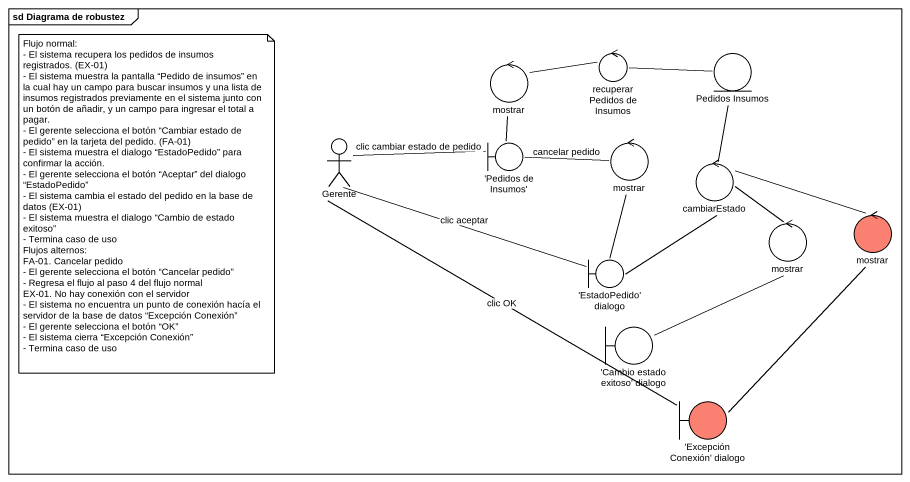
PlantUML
@startuml
mainframe sd Diagrama de robustez
control "recuperar Pedidos de Insumos" as recuperar_Pedidos_de_Insumos
entity "Pedidos Insumos" as Pedidos_Insumos
control mostrar
actor Gerente
boundary "'Pedidos de Insumos'" as Pedidos_de_Insumos
control "mostrar" as mostrar_2
control cambiarEstado
control "mostrar" as mostrar_3 #FA8072
control "mostrar" as mostrar_4
boundary "'EstadoPedido' dialogo" as EstadoPedido_dialogo
boundary "'Cambio estado exitoso' dialogo" as Cambio_estado_exitoso
boundary "'Excepción Conexión' dialogo" as Excepción_Conexión_dialogo #FA8072
recuperar_Pedidos_de_Insumos -right- Pedidos_Insumos
recuperar_Pedidos_de_Insumos -left- mostrar
mostrar -- Pedidos_de_Insumos
Pedidos_de_Insumos -left- Gerente : clic cambiar estado de pedido
Pedidos_de_Insumos -right- mostrar_2 : cancelar pedido
mostrar_2 -- EstadoPedido_dialogo
cambiarEstado -up- Pedidos_Insumos
cambiarEstado -right- mostrar_3
cambiarEstado -- mostrar_4
mostrar_3 -- Excepción_Conexión_dialogo
mostrar_4 -- Cambio_estado_exitoso
EstadoPedido_dialogo -left- Gerente : clic aceptar
EstadoPedido_dialogo -up- cambiarEstado
Excepción_Conexión_dialogo -up- Gerente : clic OK
note as N1
  Flujo normal:
  - El sistema recupera los pedidos de insumos registrados. (EX-01)
  - El sistema muestra la pantalla “Pedido de insumos” en la cual hay un campo para buscar insumos y una lista de insumos registrados previamente en el sistema junto con un botón de añadir, y un campo para ingresar el total a pagar.
  - El gerente selecciona el botón “Cambiar estado de pedido” en la tarjeta del pedido. (FA-01)
  - El sistema muestra el dialogo “EstadoPedido” para confirmar la acción.
  - El gerente selecciona el botón “Aceptar” del dialogo “EstadoPedido”
  - El sistema cambia el estado del pedido en la base de datos (EX-01)
  - El sistema muestra el dialogo “Cambio de estado exitoso”
  - Termina caso de uso
  Flujos alternos:
  FA-01. Cancelar pedido
  - El gerente selecciona el botón “Cancelar pedido”
  - Regresa el flujo al paso 4 del flujo normal
  EX-01. No hay conexión con el servidor
  - El sistema no encuentra un punto de conexión hacía el servidor de la base de datos “Excepción Conexión”
  - El gerente selecciona el botón “OK”
  - El sistema cierra “Excepción Conexión”
  - Termina caso de uso
end note
@enduml
